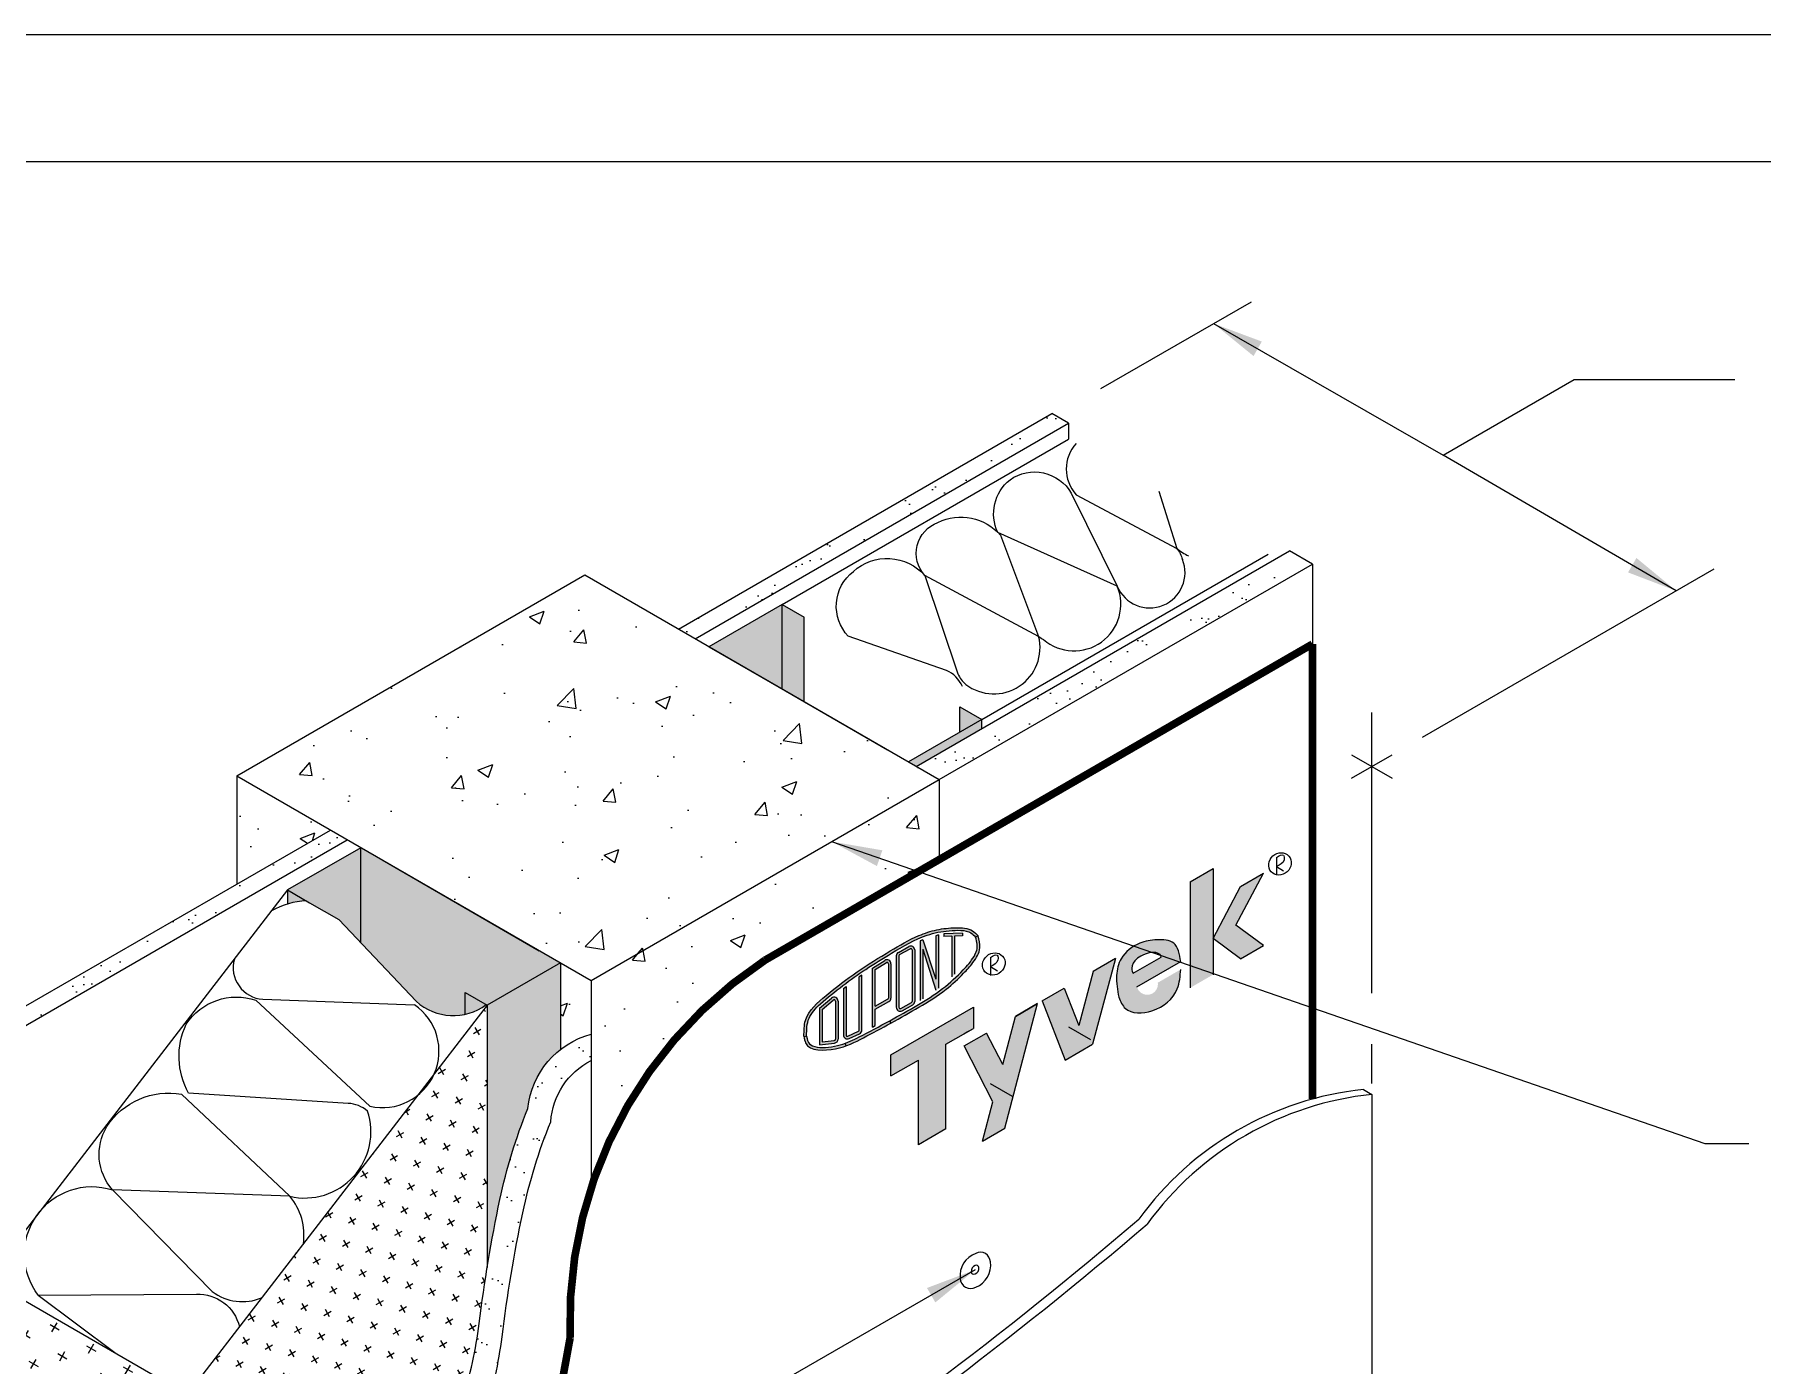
# Model space of a CAD drawing. Extents: x -129 to 536, y 0 to 195.
# Drawn here: x 10.28 to 30.7, y 50.27 to 66 of the extents above; entities that cross this region are included whole.
import ezdxf

# ---------------------------------------------------------------- set-up
doc = ezdxf.new("R2010")
doc.units = 0
doc.header["$LTSCALE"] = 1.5
doc.header["$MEASUREMENT"] = 0
doc.linetypes.add('DASHED', pattern=[0.75, 0.5, -0.25])
doc.layers.get('DEFPOINTS').update_dxf_attribs({"linetype": 'CONTINUOUS'})
for name, color, linetype in [('8X11-TTB$0$B', 7, 'CONTINUOUS'), ('CLADDING', 252, 'CONTINUOUS'), ('DUPONTLOGO', 242, 'CONTINUOUS'), ('FASTENING', 7, 'CONTINUOUS'), ('INSULATION', 40, 'CONTINUOUS'), ('STRUCTURE', 252, 'CONTINUOUS'), ('STRUCTURE_SHADING', 254, 'CONTINUOUS'), ('TEXT', 7, 'CONTINUOUS'), ('TYVEK', 160, 'DASHED')]:
    doc.layers.add(name, color=color, linetype=linetype)
doc.styles.add('DETAILS', font='sanss___.ttf', dxfattribs={"height": 1})
doc.dimstyles.new('TYVEKDETAILS', dxfattribs={"dimscale": 6, "dimtxt": 1.5, "dimasz": 0.1, "dimexe": 0.75, "dimexo": 0.75, "dimgap": 0.75, "dimtad": 0, "dimtih": 1, "dimtoh": 1, "dimdec": 4, "dimzin": 0, "dimtxsty": 'DETAILS', "dimcen": 0.0625, "dimazin": 3, "dimtfac": 1, "dimtdec": 4, "dimtofl": 0, "dimtmove": 0, "dimatfit": 3, "dimtolj": 1, "dimtzin": 0})
pattern_1 = [(49.99999999999999, (46.43203971683594, 2.561205732276093), (1.793150456501884, -0.1568803374564878), [0.1875, -2.0625]), (355, (46.43203971683594, 2.561205732276093), (-0.3468783340325, 1.88048033425003), [0.15, -1.65]), (100.4514, (46.58146891683593, 2.54813238227608), (1.446273454285054, 1.723598855152384), [0.1593504749999999, -1.752855279999999]), (46.18420000000001, (46.43203971683594, 3.061205732276093), (2.668102621564111, -0.4137975358225452), [0.28125, -3.09375]), (96.6356, (46.65438157933595, 3.026722464776086), (2.336656763871758, 2.435294677251104), [0.23902572, -2.6292825]), (351.1842, (46.43203971683594, 3.061205732276093), (2.336654862834068, 2.435296502313312), [0.225, -2.475]), (21, (46.68203971683594, 2.936205732276093), (1.492267630296154, -1.006547226663347), [0.1875, -2.0625]), (326.0000000000001, (46.68203971683594, 2.936205732276093), (0.6082883298039543, 1.812875112617133), [0.15, -1.65]), (71.4514, (46.80639529933596, 2.852326717276085), (2.100556571453725, 0.806326241774881), [0.159350475, -1.75285528]), (37.50000000000001, (46.43203971683594, 2.561205732276093), (0.03039963829322667, 0.8322346345782787), [0, -1.63, 0, -1.675, 0, -1.65625]), (7.499999999999999, (46.43203971683594, 2.561205732276093), (0.6576738436053715, 0.9860292797059006), [0, -0.955, 0, -1.5925, 0, -0.63125]), (327.5, (45.87453971683594, 2.561205732276093), (1.334556090431023, -0.0563871793359495), [0, -0.625, 0, -1.95, 0, -2.5875]), (317.5, (45.62453971683594, 2.561205732276093), (1.457965423355966, 0.2502624558307941), [0, -0.8125, 0, -1.295, 0, -1.8375])]
pattern_2 = [(37.50000000000001, (110.8563170589447, 2.561205732276093), (-0.01574833952740204, 0.4817059422532897), [0, -0.38, 0, -0.425, 0, -0.40625]), (7.499999999999999, (110.8563170589447, 2.561205732276093), (0.4424441763169318, 0.7055365163074351), [0, -0.205, 0, -0.3425, 0, -0.13125]), (327.5, (110.5488170589447, 2.561205732276093), (0.7785354654378738, 0.001414763384241124), [0, -0.125, 0, -0.45, 0, -0.5875]), (317.5, (110.5488170589447, 2.561205732276093), (0.7515316511430733, 0.2194188912335623), [0, -0.0625, 0, -0.295, 0, -0.3375])]

# ---------------------------------------------------------------- blocks, each defined once
blk = doc.blocks.new('A$C1409495A')
at = {"layer": 'DUPONTLOGO', "color": 242}
for p, q in [((0.2343235615273898, 0.523827359091797), (0.2343235615273898, 1.616091367395711e-07)), ((0.2343235615273898, 0.2619137603504669), (0.4408312526641112, 0.1288168849679323))]:
    blk.add_line(p, q, dxfattribs=at)
blk.add_ellipse((0.333973993873542, 0.3360725358395484), major_axis=(0.2603864479023359, 0.231586749987972), ratio=0.9031737347499492, dxfattribs=at)
blk.add_spline([(0.2343235615273898, 0.523827359091797), (0.4345512185534517, 0.5967801724010542), (0.456416738787766, 0.4563911861724819), (0.2343235615273898, 0.2619137603504669)], degree=3, dxfattribs=at)

msp = doc.modelspace()

# ---------------------------------------------------------------- hatches: boundary and pattern name
at = {"layer": 'DUPONTLOGO'}
h = msp.add_hatch(color=182, dxfattribs=at)
h.paths.add_polyline_path([(24.79949627942231, 56.08966258771379), (24.5288633407399, 55.93341258771385), (24.20410381432065, 55.31808137136322), (24.5288633407399, 55.07775015501225), (24.79949627942248, 55.23400015501223), (24.4747367530034, 55.47433137136316)])
h.paths.add_polyline_path([(24.20410381432076, 55.74591258771419), (24.20410381432093, 56.14322741320616), (23.93347087563806, 55.98697741320613), (23.93347087563784, 54.73400015501217), (24.20410381432053, 54.89025015501231)])
h = msp.add_hatch(color=242, dxfattribs=at)
edge = h.paths.add_edge_path()
edge.add_spline(control_points=[(20.3903141994234, 55.17146508288319), (20.25707133684942, 55.09007419388153), (19.99284156327563, 54.92867045520127), (19.65725674682186, 54.6704019891604), (19.37043105203394, 54.42335924453063), (19.37017503089838, 54.22664241444816), (19.3700906812429, 54.1618313713643)], knot_values=[0, 0, 0, 0, 0.2326628988775917, 0.4613865531098924, 0.6535218754829092, 0.7479263056417517, 0.7479263056417517, 0.7479263056417517, 0.7479263056417517], degree=3, periodic=0)
edge.add_spline(control_points=[(19.3700906812429, 54.1618313713643), (19.37034615883788, 54.16020887227843), (19.37060163643291, 54.15858637319259), (19.37085833641366, 54.15696491481604)], knot_values=[0, 0, 0, 0, 0.002347442690703379, 0.002347442690703379, 0.002347442690703379, 0.002347442690703379], degree=3, periodic=0)
edge.add_line((19.37085833641366, 54.15696491481599), (19.40173268471277, 54.16185421325328))
edge.add_spline(control_points=[(19.40173268471271, 54.16185421325325), (19.40160296002431, 54.16265493306265), (19.40147354434576, 54.16346000266644), (19.40134435719197, 54.16426942657158)], knot_values=[0.001174582396085617, 0.001174582396085617, 0.001174582396085617, 0.001174582396085617, 0.002358172592852494, 0.002358172592852494, 0.002358172592852494, 0.002358172592852494], degree=3, periodic=0)
edge.add_spline(control_points=[(19.40134435719857, 54.16426942653185), (19.40147656795942, 54.24215527334), (19.4031794889767, 54.3134861829604), (19.4568569136262, 54.43579193570339), (19.50610723968747, 54.4919578147953), (19.6482359303137, 54.62254399954806), (19.74160130306232, 54.69442677486423), (19.91831294261208, 54.82922815232185), (20.00722542765941, 54.89221905056597), (20.19996708827175, 55.01856680160675), (20.30314573952016, 55.0815995781614), (20.40629794630722, 55.14461210659469)], knot_values=[0.001204580648238207, 0.001204580648238207, 0.001204580648238207, 0.001204580648238207, 0.1148556554967574, 0.1148556554967574, 0.2297113109935148, 0.2297113109935148, 0.3984913275604529, 0.3984913275604529, 0.5672713441273911, 0.5672713441273911, 0.7479263056417517, 0.7479263056417517, 0.7479263056417517, 0.7479263056417517], degree=3, periodic=0)
edge.add_spline(control_points=[(20.40629794630722, 55.14461210659469), (20.54270971003568, 55.22580873373938), (20.67824353468431, 55.30562186698567), (20.91046876192222, 55.38479389844856), (20.99598791534997, 55.4022246508769), (21.17593478844536, 55.41625107963965), (21.27956795442661, 55.42211744569461), (21.36128277548561, 55.37201141545775), (21.37939961324069, 55.35396338553808), (21.39880379222022, 55.33355216071426)], knot_values=[0, 0, 0, 0, 0.2378461726929006, 0.2378461726929006, 0.3759363467751121, 0.3759363467751121, 0.5140265208573236, 0.5140265208573236, 0.5560477353908875, 0.5560477353908875, 0.5560477353908875, 0.5560477353908875], degree=3, periodic=0)
edge.add_line((21.39880379222028, 55.33355216071423), (21.426901015231, 55.34933137136433))
edge.add_spline(control_points=[(21.426901015231, 55.3493313713643), (21.4062890970399, 55.37115121342818), (21.33860021306207, 55.44280688099751), (21.15102682016878, 55.44867383303001), (20.93991568691779, 55.42865212126323), (20.67352110440434, 55.34003885423574), (20.50001900220796, 55.23676487612842), (20.3903141994234, 55.17146508288319)], knot_values=[0, 0, 0, 0, 0.04405701235799464, 0.1446818277776674, 0.2573902707972445, 0.3686265973318987, 0.5599067828171413, 0.5599067828171413, 0.5599067828171413, 0.5599067828171413], degree=3, periodic=0)
h = msp.add_hatch(color=242, dxfattribs=at)
edge = h.paths.add_edge_path()
edge.add_spline(control_points=[(21.426901015231, 55.3493313713643), (21.43982821368091, 55.30182672060273), (21.47023748322771, 55.19007924992384), (21.37547238291999, 55.03410037220711), (21.2340205316351, 54.8787146504534), (21.02856513249263, 54.68784933849865), (20.73177879074107, 54.50366913649417), (20.50896810455707, 54.37959756839872), (20.39849584823695, 54.31808137136427)], knot_values=[0, 0, 0, 0, 0.07140672790437241, 0.16797347427779, 0.251697098529822, 0.3916885399395568, 0.5846187000068773, 0.7743438912938334, 0.7743438912938334, 0.7743438912938334, 0.7743438912938334], degree=3, periodic=0)
edge.add_line((20.39849584823695, 54.31808137136433), (20.38373030419153, 54.34562754472144))
edge.add_spline(control_points=[(20.38373024818655, 54.34562751355996), (20.59794312430414, 54.46490115460882), (20.81637288855823, 54.57901075704039), (21.09557401960699, 54.79185727616662), (21.17716773663294, 54.86764583205736), (21.29889491619643, 54.99592462743534), (21.34509866780381, 55.0487957521713), (21.40831451815812, 55.15507511615657), (21.42271134425907, 55.20074117036749), (21.41353330828575, 55.27769003024788), (21.40652347304102, 55.30502297534993), (21.39880379222022, 55.33355216071421)], knot_values=[0.0002505584379334802, 0.0002505584379334802, 0.0002505584379334802, 0.0002505584379334802, 0.3681301305683303, 0.3681301305683303, 0.5353339496185356, 0.5353339496185356, 0.6400473331687101, 0.6400473331687101, 0.7273425474151587, 0.7273425474151587, 0.7705355621334626, 0.7705355621334626, 0.7705355621334626, 0.7705355621334626], degree=3, periodic=0)
edge.add_line((21.39880379222022, 55.33355216071421), (21.42690101523094, 55.34933137136427))
for color, points in [(242, [(20.74224584823695, 54.58429704816525), (20.77349584823672, 54.6049598962508), (20.77349584823718, 55.1930420606691), (20.92974584823695, 54.70827413667969), (20.96099584823689, 54.72893698476541), (20.96099584823695, 55.36030053852478), (20.92974584823718, 55.35025698237381), (20.92974584823712, 54.83750631503951), (20.77349584823706, 55.3000392016187), (20.74224584823695, 55.28999564546764)]), (242, [(21.14983723100021, 55.34514165821189), (21.24224584823683, 55.34911188789737), (21.24224584823689, 55.38039071666454), (21.02349584823689, 55.37099237514973), (21.02349584823689, 55.33971354638255), (21.11858723100021, 55.34379903799548), (21.11858723100021, 54.86595466647667), (21.14983723100021, 54.89521963317684)]), (182, [(22.61768594543456, 54.29012205664328), (22.44693276996144, 54.73140941224234), (22.18467324354224, 54.57999380406683), (22.45530618222493, 53.88058137136427), (22.78006570864402, 54.06808137136427), (23.05069864732671, 55.07999380406683), (22.78843912090757, 54.92857819589121)]), (242, [(20.05474584823706, 54.88533711208355), (20.02349584823706, 54.86394681651576), (20.02349584823683, 54.23557921562362, -0.2934388249167285), (20.01437152920748, 54.22137070507829), (19.88937152920748, 54.16418067669737, -0.5462656304046162), (19.86724584823683, 54.17838918724273), (19.86724584823689, 54.74929169689658), (19.83599584823706, 54.72709621477968), (19.83599584823683, 54.17838918724264, 0.5462656304051842), (19.90237289114894, 54.13576365560662), (20.02737289114906, 54.19295368398762, 0.2934388249164255), (20.05474584823695, 54.23557921562362)]), (182, [(22.13054665580579, 54.54874380406686), (21.8682871293867, 54.39732819589109), (21.71834461751727, 53.82677297364874), (21.52678077844034, 54.20015941224234), (21.26452125202148, 54.04874380406686), (21.60319638661615, 53.38861555149079), (21.48102760296756, 52.92374380406689), (21.74328712938659, 53.07515941224246)]), (182, [(20.72325537465609, 53.88058137136348), (20.72325537465609, 52.88058137136424), (21.04801490107518, 53.06808137136427), (21.04801490107535, 54.06808137136424), (21.37277442749449, 54.25558137136427), (21.37277442749449, 54.50558137136427), (20.39849584823695, 53.94308137136427), (20.39849584823695, 53.69308137136427)])]:
    msp.add_hatch(color=color, dxfattribs=at).paths.add_polyline_path(points)
h = msp.add_hatch(color=242, dxfattribs=at)
h.paths.add_polyline_path([(20.46099584823706, 54.50429247371956, 0.5736723652121716), (20.53085829994642, 54.46344100264555), (20.6558582999463, 54.53377950914542, 0.2709125763482964), (20.67974584823695, 54.57463098021942), (20.67974584823683, 55.18186548197379, 0.5705986825332116), (20.61026277176664, 55.22292812318592), (20.48526277176653, 55.15410620926708, 0.2733997692987698), (20.46099584823683, 55.11304356805498)])
h.paths.add_polyline_path([(20.49224584823706, 55.11304356805501, -0.2733997692999398), (20.50033482274698, 55.12673111512576), (20.62533482274681, 55.19555302904455, -0.5705986825348114), (20.64849584823695, 55.1818654819739), (20.64849584823695, 54.57463098021948, -0.2709125763483548), (20.64053333214007, 54.56101382319481), (20.51553333214007, 54.49067531669492, -0.5736723652122927), (20.49224584823695, 54.50429247371959)], flags=16)
h = msp.add_hatch(color=182, dxfattribs=at)
edge = h.paths.add_edge_path()
edge.add_spline(control_points=[(23.82244995213976, 55.04544282766638), (23.80859328724453, 55.13273963436954), (23.78283626756784, 55.29500851977379), (23.53343309209684, 55.31004225678824), (23.31131416892167, 55.27460454527458), (23.10748182428317, 55.11595552417297), (23.04789822449008, 54.86179256261129), (23.07511849736174, 54.70830429758287), (23.09029417174462, 54.62273249076652)], knot_values=[0, 0, 0, 0, 0.5827593182052485, 1.083243575514109, 1.602995822488099, 2.320452805997204, 2.834594860345293, 3.482391664081016, 3.482391664081016, 3.482391664081016, 3.482391664081016], degree=3, periodic=0)
edge.add_spline(control_points=[(23.0902941717445, 54.62273249076652), (23.1118912433668, 54.5733216688095), (23.17795729977222, 54.42217255898872), (23.5343795076228, 54.43112377705636), (23.80020464094808, 54.65754167428729), (23.81643904966312, 54.87221028498188), (23.82244995213959, 54.95169282766632)], knot_values=[0, 0, 0, 0, 0.3828216730715811, 1.171062387004566, 2.162538929496697, 2.745476785218138, 2.745476785218138, 2.745476785218138, 2.745476785218138], degree=3, periodic=0)
edge.add_line((23.82244995213965, 54.95169282766635), (23.55181701345707, 54.79544282766643))
edge.add_arc((23.42683348935314, 54.77853920468117), 0.1261214246964341, -165.3268673162189, 7.7023353980475235, ccw=False)
edge.add_line((23.30482530816032, 54.74659210012571), (23.33531066251071, 54.76419282766632))
edge.add_line((23.33531066251076, 54.76419282766632), (23.82244995213982, 55.04544282766643))
edge = h.paths.add_edge_path(flags=16)
edge.add_spline(control_points=[(23.25981682778637, 54.90810644186574), (23.24536180786008, 54.92189039150604), (23.24536180786008, 54.94218655533264), (23.24662209305158, 55.00552878940896), (23.26946124777577, 55.04755142747804), (23.32981436200178, 55.10267217632575), (23.41410067095829, 55.14323237641823), (23.51711890064858, 55.1577920797114), (23.58878768899585, 55.14856470605467), (23.59099899443872, 55.09643182036457)], knot_values=[0.1693351350576057, 0.1693351350576057, 0.1693351350576057, 0.1693351350576057, 0.2360340609454792, 0.2360340609454792, 0.3507194281854419, 0.3507194281854419, 0.4654047954254047, 0.4654047954254047, 0.5437012250705168, 0.5437012250705168, 0.5437012250705168, 0.5437012250705168], degree=3, periodic=0)
edge.add_line((23.59099899443872, 55.09643182036457), (23.25981682778625, 54.90810644186591))
h = msp.add_hatch(color=242, dxfattribs=at)
h.paths.add_polyline_path([(20.17974584823683, 54.27167019215484), (20.21099584824468, 54.28851376025808), (20.21099584833483, 54.48423221250668), (20.3738613135631, 54.57201575025202, 0.2758007751185747), (20.39849584802651, 54.6132786550947), (20.39849584820068, 55.01893818804176, 0.5880955590562489), (20.32689311046305, 55.05876035037609), (20.17974584848012, 54.96738864447993)])
h.paths.add_polyline_path([(20.21099584835109, 54.51973247006826), (20.35903433653867, 54.59952435349398, 0.275800775116446), (20.3672458480264, 54.61327865510812), (20.36724584820068, 55.01893818805517, 0.588095559058059), (20.34337826895477, 55.03221224216664), (20.21099584854879, 54.95000882621345)], flags=16)
h = msp.add_hatch(color=242, dxfattribs=at)
h.paths.add_polyline_path([(19.77349584823729, 54.57742554955517, 0.6390099729077502), (19.69629263633998, 54.61316719456654), (19.55474584823695, 54.49305909709078), (19.55474584823689, 54.06242409547527), (19.73176632258524, 54.08197379287812, 0.3823525855096099), (19.77349584823683, 54.12856552732451)])
h.paths.add_polyline_path([(19.74224584823672, 54.12856552732454, -0.3823525855080085), (19.72833600635293, 54.11303494917577), (19.58599584823695, 54.09731525895531), (19.58599584823683, 54.47859174036877), (19.71651144427152, 54.5893394312257, -0.6390099729074262), (19.74224584823729, 54.57742554955526)], flags=16)
h = msp.add_hatch(color=242, dxfattribs=at)
edge = h.paths.add_edge_path()
edge.add_spline(control_points=[(20.38373024818672, 54.34562751355999), (20.26101589738435, 54.27984453406431), (20.13840276941708, 54.21356975711551), (19.96900639450728, 54.12627872817392), (19.91605784366452, 54.10071108929536), (19.85724683827316, 54.07971964002847)], knot_values=[0.2810519083259829, 0.2810519083259829, 0.2810519083259829, 0.2810519083259829, 0.4864092395876224, 0.4864092395876224, 0.5821236414411977, 0.5821236414411977, 0.5821236414411977, 0.5821236414411977], degree=3, periodic=0)
edge.add_line((19.8572468382731, 54.07971964002844), (19.86775077173421, 54.05029114006886))
edge.add_spline(control_points=[(19.86775077173421, 54.05029114006886), (19.94182557429399, 54.07673509608038), (20.10841647191158, 54.16259045245432), (20.288324370366, 54.25902627910362), (20.39849584823695, 54.31808137136427)], knot_values=[0.2810600832013738, 0.2810600832013738, 0.2810600832013738, 0.2810600832013738, 0.3977592114784792, 0.5821236414411975, 0.5821236414411975, 0.5821236414411975, 0.5821236414411975], degree=3, periodic=0)
edge.add_line((20.39849579165376, 54.31808134118289), (20.38373024818672, 54.34562751356002))
h = msp.add_hatch(color=242, dxfattribs=at)
edge = h.paths.add_edge_path()
edge.add_line((19.86775077173415, 54.05029114006886), (19.8572468382731, 54.07971964002847))
edge.add_spline(control_points=[(19.85724683827316, 54.07971964002847), (19.83846262458728, 54.07301497878386), (19.81908034599273, 54.06677716268059), (19.71543237271787, 54.03756709895693), (19.606735473032, 54.0210064459461), (19.48493433839199, 54.04026757688457), (19.45328611397245, 54.05369884649612), (19.41561510456408, 54.09210586984086), (19.40828028850892, 54.12143942306655), (19.40173268471271, 54.16185421325325)], knot_values=[0.002358172592852481, 0.002358172592852481, 0.002358172592852481, 0.002358172592852481, 0.03292931765771284, 0.03292931765771284, 0.1592148645761484, 0.1592148645761484, 0.2213124727474919, 0.2213124727474919, 0.2810519083259829, 0.2810519083259829, 0.2810519083259829, 0.2810519083259829], degree=3, periodic=0)
edge.add_line((19.40173268471277, 54.16185421325328), (19.37085833641366, 54.15696491481599))
edge.add_spline(control_points=[(19.37085833641366, 54.15696491481604), (19.37503973879789, 54.13055287574146), (19.40066397639019, 53.98191752266915), (19.66595218554794, 53.98931283950337), (19.82886947717616, 54.03641091079474), (19.86775077173421, 54.05029114006886)], knot_values=[0.002347442690703379, 0.002347442690703379, 0.002347442690703379, 0.002347442690703379, 0.04058508663443653, 0.2198056076657352, 0.2810600832013738, 0.2810600832013738, 0.2810600832013738, 0.2810600832013738], degree=3, periodic=0)
at = {"layer": 'INSULATION', "linetype": 'CONTINUOUS'}
h = msp.add_hatch(dxfattribs=at)
h.set_pattern_fill('CROSS', color=256, scale=0.8, angle=30, style=0)
h.set_pattern_definition([(30, (46.43203971683594, 2.561205732276093), (0.07320508075688777, 0.2732050807568878), [0.1, -0.3]), (120, (46.50034098702518, 2.542904462086867), (-0.2732050807568877, 0.07320508075688778), [0.09999999999999991, -0.2999999999999997])])
h.paths.add_polyline_path([(15.33299512517009, 49.85829067920876, 0.04479910819463599), (15.53054573835196, 50.7665000035306, -0.00933874417187991), (15.62627253263365, 51.4298490578111), (15.62627253263365, 54.52927569665793), (15.00023200423588, 53.71739419190736, -0.1217965596194791), (14.80512143304189, 53.4643647841482), (12.08002877774435, 49.93032469375656), (12.08002877774435, 36.14485806944795), (12.17042243984899, 36.19704687459706), (12.17042243984893, 46.0880003990659), (12.66137645946695, 46.35589437855789), (13.68642709268487, 47.33363933757165, 0.03370422444086459), (14.19389731180551, 47.88759522180315, 0.01612494577826852), (14.80765362089311, 48.708500259046, 0.05565526587535751), (15.13657842188427, 49.31266253367663, 0.02091384948871564)])
h = msp.add_hatch(dxfattribs=at)
h.set_pattern_fill('CROSS', color=256, angle=329.9999999999999, style=0)
h.set_pattern_definition([(329.9999999999999, (46.43203971683594, 2.561205732276093), (0.3415063509461097, 0.09150635094610948), [0.125, -0.375]), (59.99999999999994, (46.45491630457245, 2.47582914453956), (-0.09150635094610945, 0.3415063509461097), [0.125, -0.375])])
h.paths.add_polyline_path([(12.08002877774435, 49.93032469375656), (9.721300243795937, 51.29213724777695), (9.721300243795937, 37.50667062346831), (12.08002877774435, 36.14485806944795)])
at = {"layer": 'STRUCTURE', "linetype": 'CONTINUOUS'}
h = msp.add_hatch(dxfattribs=at)
h.set_pattern_fill('AR-SAND', color=256, scale=0.25, style=0)
h.set_pattern_definition(pattern_2)
h.paths.add_polyline_path([(22.49700985767059, 61.40730322551137), (22.29843262833172, 61.52195184232509), (17.88616346965794, 58.97452705582778), (18.08474069899675, 58.85987843901405)])
h = msp.add_hatch(dxfattribs=at)
h.set_pattern_fill('AR-SAND', color=256, scale=0.25, style=0)
h.set_pattern_definition(pattern_2)
h.paths.add_polyline_path([(25.37921436385618, 59.7432616780056), (25.10858142517314, 59.89951167800579), (20.69631226649931, 57.35208689150848), (20.96694520518234, 57.19583689150825)])
h = msp.add_hatch(dxfattribs=at)
h.set_pattern_fill('AR-CONC', color=256, scale=0.25, style=0)
h.set_pattern_definition(pattern_1)
h.paths.add_polyline_path([(20.96694520518194, 57.19583689150845), (16.77895491524548, 59.6137742127669), (12.66533424726934, 57.2387742127669), (16.85332453720586, 54.82083689150853)])
h = msp.add_hatch(dxfattribs=at)
h.set_pattern_fill('AR-CONC', color=256, scale=0.25, style=0)
h.set_pattern_definition(pattern_1)
h.paths.add_polyline_path([(16.85332453720586, 54.82083689150853), (16.49229793641813, 55.02927569665793), (16.49229793641813, 54.00589054355122, -0.09987209927354443), (16.85332453720586, 54.18713506601107)])
h.paths.add_polyline_path([(13.77254280168175, 56.59952705582783), (12.66533424726934, 57.2387742127669), (12.66533424726934, 55.96027989888883)])
h = msp.add_hatch(dxfattribs=at)
h.set_pattern_fill('AR-CONC', color=256, scale=0.25, style=0)
h.set_pattern_definition(pattern_1)
h.paths.add_polyline_path([(18.9101348711939, 55.06213506601098), (20.96694520518194, 56.24963506601104), (20.96694520518194, 57.19583689150845), (16.85332453720586, 54.82083689150853), (16.85332453720586, 52.36871178141656, -0.170479842137223)])
h = msp.add_hatch(dxfattribs=at)
h.set_pattern_fill('AR-SAND', color=256, scale=0.25, style=0)
h.set_pattern_definition(pattern_2)
h.paths.add_polyline_path([(13.97112003102062, 56.48487843901411), (13.77254280168175, 56.59952705582783), (9.360273643007972, 54.05210226933052), (9.558850872346781, 53.93745365251679)])
h.paths.add_polyline_path([(9.558850872346781, 53.93745365251679), (9.360273643007972, 54.05210226933049), (9.360273643007915, 37.71510942861791), (9.558850872346383, 37.60046081180441)])
h = msp.add_hatch(dxfattribs=at)
h.set_pattern_fill('AR-SAND', color=256, scale=0.25, style=0)
h.set_pattern_definition([(37.50000000000001, (46.43203971683594, 2.561205732276093), (-0.01574833952740204, 0.4817059422532897), [0, -0.38, 0, -0.425, 0, -0.40625]), (7.499999999999999, (46.43203971683594, 2.561205732276093), (0.4424441763169318, 0.7055365163074351), [0, -0.205, 0, -0.3425, 0, -0.13125]), (327.5, (46.12453971683594, 2.561205732276093), (0.7785354654378738, 0.001414763384241124), [0, -0.125, 0, -0.45, 0, -0.5875]), (317.5, (46.12453971683594, 2.561205732276093), (0.7515316511430733, 0.2194188912335623), [0, -0.0625, 0, -0.295, 0, -0.3375])])
h.paths.add_polyline_path([(13.95706003136756, 47.17738933757165, 0.03370422444086459), (14.46453025048815, 47.73134522180315, 0.01612494577826852), (15.0782865595758, 48.552250259046, 0.05565526587535751), (15.40721136056696, 49.15641253367663, 0.02091384948871564), (15.60362806385278, 49.70204067920876, 0.04479910819463599), (15.80117867703466, 50.6102500035306, -0.02073115222964426), (16.04708545957497, 52.07709901714945, -0.04506024657635373), (16.37692146830345, 53.15244956490407, -0.2633397162337647), (16.85332453720586, 53.87463506601107), (16.85332453720586, 54.18713506601107, 0.3092693900534314), (16.10628852962076, 53.3086995649041, 0.0450602465763511), (15.77645252089233, 52.23334901714954, 0.02073115222964576), (15.53054573835196, 50.76650000353057, -0.04479910819464277), (15.33299512517003, 49.85829067920862, -0.02091384948869362), (15.13657842188444, 49.31266253367706, -0.05565526587538272), (14.80765362089322, 48.70850025904612, -0.01612494577827236), (14.19389731180546, 47.88759522180307, -0.03370422444085961), (13.68642709268487, 47.33363933757165), (12.66137645946689, 46.35589437855786), (12.17042243984893, 46.08800039906588), (12.44105537853157, 45.93175039906588), (12.93200939814953, 46.19964437855786)])
h.paths.add_polyline_path([(12.44105537853163, 45.93175039906585), (12.17042243984893, 46.08800039906585), (12.17042243984893, 36.09266926429883), (12.44105537853163, 35.93641926429883)])
at = {"layer": 'STRUCTURE_SHADING', "linetype": 'CONTINUOUS'}
h = msp.add_hatch(color=256, dxfattribs=at)
h.paths.add_polyline_path([(19.37302309536527, 59.11608825067843), (19.11321547422999, 59.26608825067844), (19.11321547422993, 58.26608825067844), (19.37302309536527, 58.11608825067843)])
h.paths.add_polyline_path([(19.11321547422999, 59.26608825067841), (18.24719007044563, 58.76608825067838), (19.11321547422993, 58.26608825067841)])
h.paths.add_polyline_path([(21.47194400817857, 57.79989808635897), (21.47194400817857, 57.90427569665799), (20.60591860439415, 57.4042756966579), (20.69631226649931, 57.35208689150848)])
h.paths.add_polyline_path([(21.21213638704323, 58.05427569665797), (21.21213638704323, 57.75427569665796), (21.47194400817857, 57.90427569665799)])
h = msp.add_hatch(color=256, dxfattribs=at)
h.paths.add_polyline_path([(13.26754399868518, 55.89108825067829), (13.26754399868518, 55.72533083833768, -0.06180753336323958), (13.48980503060436, 55.7627657840694)])
h.paths.add_polyline_path([(14.13356940246949, 56.39108825067835), (13.26754399868518, 55.89108825067832), (13.52735161982052, 55.74108825067829), (13.87187642110699, 55.54217676391302), (14.13356940246955, 55.2660857261816)])
h.paths.add_polyline_path([(14.13356940246955, 56.39108825067844), (14.13356940246955, 55.2660857261816), (14.78695181182142, 54.57675494438452, 0.2445844517967077), (15.36646491149837, 54.42193248882269), (15.36646491149837, 54.67927569665785), (15.62627253263371, 54.52927569665785), (16.49229793641813, 55.02927569665793)])
h.paths.add_polyline_path([(15.61473284169766, 54.53593814032614), (15.36646491149837, 54.67927569665785), (15.36646491149837, 54.42193248882269, 0.1062944799509723)], flags=17)
h.paths.add_polyline_path([(16.49229793641813, 55.02927569665796), (15.62627253263365, 54.52927569665782), (15.62627253263365, 51.42984905781113, -0.01139020288114655), (15.77645252089228, 52.23334901714945, -0.04506024657635373), (16.10628852962076, 53.30869956490407, -0.2031233422652627), (16.49229793641813, 54.00589054355122)])

# ---------------------------------------------------------------- linework, layer by layer
at = {"layer": '8X11-TTB$0$B', "color": 7}
msp.add_line((1.499999999999979, 64.50000000000001), (49.5, 64.50000000000003), dxfattribs=at)
at = {"layer": '8X11-TTB$0$B', "linetype": 'CONTINUOUS'}
msp.add_line((29.62394639325986, 59.46765882105963), (29.62394639325986, 59.46765882105963), dxfattribs=at)
at = {"layer": 'CLADDING'}
for p, q in [((19.40173268471266, 54.16185421325325), (19.37085833641366, 54.15696491481596)), ((25.98163363199403, 53.53323998031611), (26.08163363199399, 53.47550495339713)), ((26.08163363199399, 53.47550495339713), (26.08163363199399, 50.12063256382466))]:
    msp.add_line(p, q, dxfattribs=at)
for centre, radius, start, end in [((26.37583477924009, 49.78504997903291), 3.768862272650672, 96.00378739469163, 143.9962126053095), ((26.47583477924006, 49.72731495211393), 3.768862272650672, 96.00378739469163, 143.9962126053095), ((-8.538283924505564, 89.28196788245707), 49.04381513916194, 295.9342236375378, 310.5211766719671), ((-8.43828392450628, 89.22423285553982), 49.0438151391638, 295.9342236375369, 310.521176671966)]:
    msp.add_arc(centre, radius, start, end, dxfattribs=at)
at = {"layer": 'DEFPOINTS'}
msp.add_line((-1.06581410364015e-14, 66.00000000000001), (51, 66.00000000000001), dxfattribs=at)
at = {"layer": 'DUPONTLOGO', "color": 182}
for p, q in [((24.95561173974259, 56.27397988782427), (24.95561173974259, 56.0644490088312)), ((24.95561173974259, 56.16921444832774), (25.03821481619728, 56.11597569817472)), ((23.93347087563824, 55.98697741320611), (24.20410381432082, 56.14322741320611)), ((23.93347087563824, 55.98697741320611), (23.93347087563784, 54.73400015501225)), ((24.20410381432082, 56.14322741320611), (24.20410381432053, 54.89025015501225)), ((24.47473675300328, 55.47433137136316), (24.79949627942243, 56.08966258771365)), ((24.5288633407399, 55.93341258771385), (24.79949627942254, 56.08966258771385)), ((24.20410381432065, 55.31808137136322), (24.5288633407399, 55.93341258771385)), ((24.20410381432076, 55.74591258771419), (24.20410381432053, 54.89025015501225)), ((24.79949627942254, 55.23400015501225), (24.47473675300328, 55.47433137136316)), ((24.5288633407399, 55.07775015501225), (24.20410381432065, 55.31808137136322)), ((24.5288633407399, 55.07775015501225), (24.79949627942254, 55.23400015501225)), ((23.05069864732671, 55.07999380406683), (22.78006570864407, 54.06808137136427)), ((23.05069864732671, 55.07999380406683), (22.78843912090757, 54.92857819589121)), ((23.25981682778637, 54.90810644186594), (23.59099899443872, 55.09643182036457)), ((23.30482530816037, 54.74659210012568), (23.82244995213976, 55.04544282766638)), ((22.18467324354229, 54.57999380406683), (22.44693276996144, 54.73140941224234)), ((22.44693276996144, 54.73140941224234), (22.61768594543456, 54.29012205664328)), ((22.78843912090757, 54.92857819589121), (22.61768594543456, 54.29012205664328)), ((21.74328712938664, 53.07515941224248), (22.13054665580579, 54.54874380406683)), ((21.86828712938676, 54.39732819589112), (22.13054665580579, 54.54874380406683)), ((22.13054665580579, 54.54874380406683), (21.86828712938664, 54.39732819589118)), ((22.18467324354229, 54.5799938040668), (22.45530618222493, 53.88058137136427)), ((20.39849584823695, 53.94308137136427), (21.37277442749449, 54.50558137136427)), ((21.37277442749449, 54.50558137136427), (21.37277442749449, 54.25558137136427)), ((21.71834461751733, 53.82677297364869), (21.86828712938664, 54.39732819589112)), ((21.04801490107546, 54.06808137136433), (21.37277442749449, 54.25558137136427)), ((21.26452125202137, 54.19308137136427), (21.37277442749449, 54.25558137136427)), ((21.26452125202137, 54.0487438040668), (21.52678077844028, 54.20015941224231)), ((21.26452125202137, 54.0487438040668), (21.5267807784404, 54.20015941224231)), ((21.71834461751733, 53.82677297364869), (21.5267807784404, 54.20015941224246)), ((20.39849584823695, 53.69308137136427), (20.39849584823695, 53.94308137136427)), ((21.04801490107523, 53.06808137136427), (21.04801490107535, 54.06808137136419)), ((21.60319638661632, 53.38861555149064), (21.26452125202137, 54.0487438040668)), ((22.45530618222493, 53.88058137136427), (22.78006570864407, 54.06808137136427)), ((20.39849584823695, 53.69308137136427), (20.72325537465609, 53.88058137136422)), ((20.72325537465609, 52.88058137136427), (20.72325537465609, 53.88058137136427)), ((21.4810276029675, 52.9237438040668), (21.6031963866162, 53.38861555149082)), ((21.04801490107523, 53.06808137136427), (20.72325537465609, 52.88058137136427)), ((21.48102760296739, 52.9237438040668), (21.74328712938676, 53.07515941224254))]:
    msp.add_line(p, q, dxfattribs=at)
at = {"layer": 'DUPONTLOGO', "color": 242}
for p, q in [((20.96099584823695, 55.36030053852478), (20.92974584823706, 55.35025698237378)), ((20.92974584823718, 55.35025698237378), (20.92974584823718, 54.83750631503973)), ((20.96099584823695, 55.36030053852478), (20.96099584823695, 54.72893698476541)), ((21.24224584823695, 55.38039071666454), (21.02349584823695, 55.37099237514973)), ((21.02349584823695, 55.37099237514973), (21.02349584823695, 55.33971354638255)), ((21.11858723100032, 55.34379903799548), (21.02349584823683, 55.33971354638255)), ((21.11858723100021, 55.34447034810368), (21.11858723100021, 54.86595466647672)), ((21.24358723100021, 55.34916951886107), (21.14983723100021, 55.34514165821189)), ((21.14983723100021, 55.34514165821189), (21.14983723100021, 54.89521963317678)), ((21.24224584823695, 55.38039071666454), (21.24224584823683, 55.34911188789737)), ((21.426901015231, 55.3493313713643), (21.39880379222028, 55.33355216071418)), ((20.48526277176653, 55.15410620926708), (20.61026277176664, 55.22292812318592)), ((20.50033482274692, 55.12673111512574), (20.62533482274681, 55.19555302904455)), ((20.64849584823695, 55.18186548197384), (20.64849584823695, 54.57463098021948)), ((20.67974584823683, 55.18186548197379), (20.67974584823695, 54.57463098021942)), ((20.77349584823706, 55.3000392016187), (20.74224584823695, 55.28999564546764)), ((20.74224584823695, 55.28999564546764), (20.74224584823695, 54.58429704816523)), ((20.77349584823706, 55.3000392016187), (20.92974584823706, 54.83750631503982)), ((20.77349584823718, 55.1930420606691), (20.92974584823695, 54.70827413667969)), ((20.77349584823718, 55.19304206066921), (20.77349584823672, 54.60495989625095)), ((20.17974584848001, 54.96738864447984), (20.32689311046305, 55.05876035037609)), ((20.17974584823683, 54.27167019215484), (20.17974584848012, 54.96738864447981)), ((20.21099584854879, 54.95000882621345), (20.34337826895477, 55.03221224216664)), ((20.21099584835109, 54.51973247006826), (20.21099584854879, 54.95000882621345)), ((20.36724584820068, 55.01893818805517), (20.3672458480264, 54.61327865510812)), ((20.39849584820068, 55.01893818804176), (20.39849584802651, 54.6132786550947)), ((20.46099584823683, 55.11304356805495), (20.46099584823706, 54.50429247371956)), ((20.49224584823706, 55.11304356805501), (20.49224584823695, 54.50429247371959)), ((19.83599584823706, 54.72709621477968), (19.86724584823695, 54.74929169689658)), ((19.86724584823695, 54.74929169689658), (19.86724584823683, 54.17838918724264)), ((20.05474584823706, 54.88533711208355), (20.02349584823706, 54.86394681651576)), ((20.02349584823683, 54.23557921562362), (20.02349584823706, 54.86394681651576)), ((20.05474584823695, 54.23557921562362), (20.05474584823706, 54.88533711208355)), ((19.55474584823695, 54.49305909709078), (19.69629263633998, 54.61316719456654)), ((19.58599584823683, 54.47859174036877), (19.71651144427152, 54.5893394312257)), ((19.74224584823729, 54.5774255495552), (19.74224584823672, 54.12856552732454)), ((19.77349584823729, 54.57742554955517), (19.77349584823683, 54.12856552732451)), ((19.83599584823706, 54.72709621477968), (19.83599584823683, 54.17838918724264)), ((20.21099584835098, 54.51973247006821), (20.35903433653867, 54.59952435349398)), ((20.21099584833495, 54.48423221250674), (20.3738613135631, 54.57201575025202)), ((20.51553333214007, 54.49067531669492), (20.64053333214007, 54.56101382319481)), ((20.53085829994642, 54.46344100264555), (20.6558582999463, 54.53377950914542)), ((19.55474584823695, 54.49305909709078), (19.55474584823695, 54.06242409547529)), ((19.58599584823683, 54.47859174036877), (19.58599584823695, 54.09731525895531)), ((20.21099584824468, 54.28851376025808), (20.21099584833483, 54.4842322125066)), ((20.38373024818678, 54.34562751355999), (20.39849579171572, 54.3180813410673)), ((20.39849584823695, 54.31808137136427), (20.38373219727644, 54.3456240130371)), ((19.88937152920754, 54.16418067669737), (20.01437152920765, 54.22137070507834)), ((19.90237289114894, 54.13576365560662), (20.02737289114906, 54.1929536839876)), ((20.17974584823683, 54.27167019215484), (20.21099584824468, 54.28851376025808)), ((19.55474584823695, 54.06242409547529), (19.73176632258524, 54.08197379287812)), ((19.58599584823695, 54.09731525895531), (19.72833600635293, 54.11303494917577)), ((19.86775077173421, 54.05029114006884), (19.8572468382731, 54.0797196400285))]:
    msp.add_line(p, q, dxfattribs=at)
for centre, radius, start, end in [((20.50787084823683, 55.11304356805495), 0.04687499999999999, 118.8360950130754, 180), ((20.63287084823683, 55.18186548197379), 0.04687499999999999, 0, 118.8360950130643), ((20.63287084823695, 55.18186548197384), 0.01562499999999999, 0, 118.8360950130791), ((20.35162084820068, 55.01893818806188), 0.04687499999999999, 359.9999999753909, 121.8383859097845), ((20.35162084820068, 55.01893818806188), 0.01562499999999999, 359.9999999753909, 121.8383859097845), ((20.50787084823706, 55.11304356805501), 0.01562499999999999, 118.8360950130754, 180), ((19.72662084823729, 54.57742554955523), 0.04687499999999999, 359.9999999999349, 130.3159340501483), ((19.72662084823729, 54.57742554955523), 0.01562499999999999, 359.9999999999349, 130.3159340501483), ((20.35162084802651, 54.61327865511483), 0.01562499999999999, 298.3244090050585, 359.9999999753747), ((20.35162084802651, 54.61327865511483), 0.04687499999999999, 298.3244090050585, 359.9999999753747), ((20.63287084823695, 54.57463098021948), 0.01562499999999999, 299.3668080741878, 0), ((20.63287084823695, 54.57463098021942), 0.04687499999999999, 299.36680807421, 9.770663981455924e-12), ((20.50787084823706, 54.50429247371956), 0.04687499999999999, 180.0000000000098, 299.3668080741989), ((20.50787084823695, 54.50429247371959), 0.01562499999999999, 180, 299.36680807421), ((19.72662084823683, 54.12856552732457), 0.01562499999999999, 276.3020641363307, 359.99999999993), ((19.72662084823683, 54.12856552732457), 0.04687499999999999, 276.3020641363307, 359.99999999993), ((19.88287084823683, 54.17838918724264), 0.04687499999999999, 179.9999999999788, 294.5850530263594), ((19.88287084823683, 54.17838918724264), 0.01562499999999999, 179.9999999999788, 294.5850530263594), ((20.00787084823695, 54.23557921562362), 0.01562499999999999, 294.5850530263773, 359.9999999999804), ((20.00787084823695, 54.23557921562362), 0.04687499999999999, 294.5850530263773, 359.9999999999804)]:
    msp.add_arc(centre, radius, start, end, dxfattribs=at)
at = {"layer": 'DUPONTLOGO', "color": 182}
msp.add_ellipse((24.99547191268105, 56.19887795852337), major_axis=(0.1041545791609344, 0.09263469999518878), ratio=0.9031737347499492, dxfattribs=at)
for points in [[(24.95561173974259, 56.27397988782427), (25.03570280255302, 56.30316101314797), (25.04444901064674, 56.24700541865654), (24.95561173974259, 56.16921444832774)], [(23.82244995213976, 55.04544282766638), (23.73955674659929, 55.26330990674909), (23.54324685295079, 55.30255203138516), (23.33908309668742, 55.26330990674909), (23.1192116151925, 55.07887657100149), (23.06467772382847, 54.88058188367835), (23.09029417174462, 54.62273249076652)], [(23.0902941717445, 54.62273249076652), (23.1686512219586, 54.49117048249103), (23.48262236790752, 54.46229372353558), (23.7823587698641, 54.72199009785002), (23.82244995213959, 54.95169282766632)]]:
    msp.add_spline(points, degree=3, dxfattribs=at)
at = {"layer": 'DUPONTLOGO', "color": 242}
for points in [[(20.3903141994234, 55.17146508288319), (20.72765746260221, 55.35188670083666), (20.93946116304424, 55.4199548567009), (21.16354989372495, 55.44438871217848), (21.36156502291497, 55.40845234445955), (21.426901015231, 55.3493313713643)], [(20.39849584823695, 54.31808137136427), (20.72855592003826, 54.50527897241194), (21.05027091340627, 54.71832274654447), (21.25725839303787, 54.90686080091986), (21.36726747724889, 55.03310097844918), (21.44875817783223, 55.20820041231185), (21.426901015231, 55.3493313713643)], [(19.3700906812429, 54.1618313713643), (19.38762958960625, 54.34982385107527), (19.63310405203002, 54.64546927504001), (19.99752938933226, 54.92196920913342), (20.3903141994234, 55.17146508288319)], [(19.3700906812429, 54.1618313713643), (19.38965875877976, 54.08305518606689), (19.74159125936158, 54.01505889448312), (20.07297536608085, 54.14488383143147), (20.39849584823695, 54.31808137136427)]]:
    msp.add_spline(points, degree=3, dxfattribs=at)
for points, knots in [([(20.40629794630722, 55.14461210659469), (20.54270971003568, 55.22580873373938), (20.67824353468431, 55.30562186698567), (20.91046876192222, 55.38479389844856), (20.99598791534997, 55.4022246508769), (21.17593478844536, 55.41625107963965), (21.27956795442661, 55.42211744569461), (21.36128277548561, 55.37201141545775), (21.37939961324069, 55.35396338553808), (21.39880379222022, 55.33355216071426)], [0, 0, 0, 0, 0.2378461726929006, 0.2378461726929006, 0.3759363467751121, 0.3759363467751121, 0.5140265208573236, 0.5140265208573236, 0.5560477353908875, 0.5560477353908875, 0.5560477353908875, 0.5560477353908875]), ([(19.40134435719857, 54.16426942653185), (19.40147656795942, 54.24215527334), (19.4031794889767, 54.3134861829604), (19.4568569136262, 54.43579193570339), (19.50610723968747, 54.4919578147953), (19.6482359303137, 54.62254399954806), (19.74160130306232, 54.69442677486423), (19.91831294261208, 54.82922815232185), (20.00722542765941, 54.89221905056597), (20.19996708827175, 55.01856680160675), (20.30314573952016, 55.0815995781614), (20.40629794630722, 55.14461210659469)], [0.001204580648238207, 0.001204580648238207, 0.001204580648238207, 0.001204580648238207, 0.1148556554967574, 0.1148556554967574, 0.2297113109935148, 0.2297113109935148, 0.3984913275604529, 0.3984913275604529, 0.5672713441273911, 0.5672713441273911, 0.7479263056417517, 0.7479263056417517, 0.7479263056417517, 0.7479263056417517]), ([(20.38373024818655, 54.34562751355996), (20.59794312430414, 54.46490115460882), (20.81637288855823, 54.57901075704039), (21.09557401960699, 54.79185727616662), (21.17716773663294, 54.86764583205736), (21.29889491619643, 54.99592462743534), (21.34509866780381, 55.0487957521713), (21.40831451815812, 55.15507511615657), (21.42271134425907, 55.20074117036749), (21.41353330828575, 55.27769003024788), (21.40652347304102, 55.30502297534993), (21.39880379222022, 55.33355216071421)], [0.0002505584379334802, 0.0002505584379334802, 0.0002505584379334802, 0.0002505584379334802, 0.3681301305683303, 0.3681301305683303, 0.5353339496185356, 0.5353339496185356, 0.6400473331687101, 0.6400473331687101, 0.7273425474151587, 0.7273425474151587, 0.7705355621334626, 0.7705355621334626, 0.7705355621334626, 0.7705355621334626]), ([(19.40134435719197, 54.16426942657158), (19.40799401711699, 54.12260589001112), (19.41524914823366, 54.09247897620422), (19.45328611397245, 54.05369884649612), (19.48493433839199, 54.04026757688457), (19.606735473032, 54.0210064459461), (19.71543237271787, 54.03756709895693), (19.88232663558288, 54.08460122706741), (19.95180570583004, 54.11741510394383), (20.13840276941708, 54.21356975711551), (20.26101589738435, 54.27984453406431), (20.38373024818672, 54.34562751355999)], [0.001174582396085617, 0.001174582396085617, 0.001174582396085617, 0.001174582396085617, 0.06209760817134347, 0.06209760817134347, 0.1241952163426869, 0.1241952163426869, 0.2504807632611225, 0.2504807632611225, 0.3767663101795581, 0.3767663101795581, 0.5821236414411975, 0.5821236414411975, 0.5821236414411975, 0.5821236414411975])]:
    msp.add_open_spline(points, degree=3, knots=knots, dxfattribs=at)
at = {"layer": 'DUPONTLOGO', "color": 182}
msp.add_open_spline([(23.59099899443872, 55.09643182036457), (23.58878768899585, 55.14856470605467), (23.51711890064858, 55.1577920797114), (23.41410067095829, 55.14323237641823), (23.32981436200178, 55.10267217632575), (23.26946124777577, 55.04755142747804), (23.24662209305158, 55.00552878940896), (23.24536180786008, 54.94218655533264), (23.24536180786008, 54.92189039150604), (23.25981682778637, 54.90810644186574)], degree=3, knots=[0.1693351350576057, 0.1693351350576057, 0.1693351350576057, 0.1693351350576057, 0.2476315647027177, 0.2476315647027177, 0.3623169319426805, 0.3623169319426805, 0.4770022991826433, 0.4770022991826433, 0.5437012250705168, 0.5437012250705168, 0.5437012250705168, 0.5437012250705168], dxfattribs=at)
at = {"layer": 'FASTENING'}
for points in [[(21.21604591977375, 51.29813004055517, 0.5560120530374366), (21.39995790707421, 51.19666814255901, 0.3537160203436514), (21.57316298783108, 51.49666814255899, 0.5462522010927994), (21.39995790707421, 51.59666814255901, 0.345824845351463)], [(21.34701535012657, 51.37895088927324, 0.5560120530374857), (21.39299334695168, 51.3535854147742, 0.3537160203436451), (21.43629461714089, 51.42858541477422, 0.5462522010928085), (21.39299334695168, 51.4535854147742, 0.3458248453514566)]]:
    msp.add_lwpolyline(points, format="xyb", close=True, dxfattribs=at)
at = {"layer": 'INSULATION', "linetype": 'CONTINUOUS'}
for p, q in [((13.26754399868518, 55.89108825067829), (9.721300243795937, 51.29213724777695)), ((15.62627253263365, 54.5292756966579), (12.08002877774435, 49.93032469375656)), ((9.721300243795937, 51.29213724777695), (12.08002877774435, 49.93032469375656))]:
    msp.add_line(p, q, dxfattribs=at)
at = {"layer": 'INSULATION'}
msp.add_line((13.52735161982052, 55.74108825067829), (13.87187642110699, 55.54217676391305), dxfattribs=at)
for points in [[(19.11321547422993, 59.26608825067844), (22.49700985767059, 61.21972284884016)], [(21.47194400817857, 57.90427569665796), (24.85573839161917, 59.85791029481969)], [(14.78695181182142, 54.57675494438452), (13.87187642110699, 55.54217676391305)], [(10.32076115084014, 51.10117413170606), (11.22487390268365, 50.4240485910717)]]:
    msp.add_lwpolyline(points, dxfattribs=at)
for points in [[(22.58568751119621, 61.16852478170604, 0.3833297163070835), (22.58569504325963, 60.56244340650123), (23.77585744935605, 59.92696783295493, -0.09271651603963564), (23.84234207027235, 59.79810992211937)], [(22.20096755274959, 58.85046190258426, 0.7898633070215334), (23.0726673942156, 59.48097602079802), (21.66004399322877, 60.11695461806353, -0.3448708299361887), (21.80498742242354, 60.73967983900626, -0.4411467991369581), (22.52855958701547, 60.58126992361586), (23.0726673942156, 59.48097602079802, 0.9961434380319089), (23.84234207027235, 59.79810992211937)], [(23.56316075742943, 60.60418033986763), (23.77585744935605, 59.92696783295493, 0.05570116676894336), (23.91477546426869, 59.83992936164164)], [(21.28296046525018, 58.32045026349711, 0.7105740999721832), (22.14327777853008, 58.88846926835716), (20.79955802402934, 59.60736096736052, -0.536747544171772), (20.95338833835568, 60.23466627334285, -0.3427013915770983), (21.69369405172402, 60.0833224249787), (22.14327777853008, 58.88846926835716, 0.02638599692185846), (22.20096755274959, 58.85046190258426)], [(21.24206473869548, 58.29683910476201, 0.1889720325962667), (21.05433851384122, 58.48580754069765), (19.89340411830044, 58.88938977564449, -0.4440705377667843), (19.95380483717075, 59.65475994903376, -0.4190233518637329), (20.79955802402934, 59.60736096736052), (21.18686568230474, 58.44607367015017, 0.09363444631589295), (21.28296046525018, 58.32045026349711)], [(13.48980503060436, 55.7627657840694, 0.1190383321109266), (13.07691832433419, 55.64387508744706, 0.1190383321109266)], [(12.63797130092927, 55.07462604732522, 0.4735444520100516), (12.97318266317767, 54.59894904256139), (14.76775965224992, 54.53410296552023)], [(14.21197826381534, 53.27914907811878, 0.1617090747490446), (13.98257442763774, 53.36900573509946), (12.09720489301456, 53.4885639429864, -0.2399330181346201), (12.06888298495686, 54.30483315237863, -0.341801554806941), (12.89112490224271, 54.58771917760539), (14.2410708436535, 53.33695898376074, 0.8283327049022178), (14.76775965224992, 54.53410296552023)], [(13.45327398706341, 51.71121959809581, 0.2163378998014934), (13.29324611081664, 52.27079680023373), (11.19656816822184, 52.34829173795102, -0.3254773018761408), (11.13056901441676, 53.09434723663124, -0.3022487078637421), (12.0151471320796, 53.47733407803044), (13.29324611081664, 52.27079680023373, 0.5849763267459679), (14.21197826381534, 53.27914907811878)], [(10.32076115084014, 51.10117413170606, -0.7318878414109583), (11.19656816822184, 52.34829173795102), (12.3773445692202, 51.14565295448269, 0.2686239954062132), (12.96050056367459, 51.0721657184598)], [(10.32076115084014, 51.10117413170606), (12.18938677242271, 51.1147372928465, -0.3571813653606336), (12.69740477249006, 50.73096958633859)]]:
    msp.add_lwpolyline(points, format="xyb", dxfattribs=at)
at = {"layer": 'INSULATION', "linetype": 'CONTINUOUS'}
msp.add_arc((15.22549207889681, 55.05625332538428), 0.6497970938899988, 227.5545459204885, 306.7996662678613, dxfattribs=at)
at = {"layer": 'STRUCTURE'}
for p, q in [((17.88616346965789, 58.97452705582778), (22.29843262833172, 61.52195184232509)), ((18.08474069899675, 58.85987843901405), (22.49700985767059, 61.40730322551137)), ((20.69631226649931, 57.35208689150845), (25.10858142517314, 59.89951167800582)), ((25.37921436385618, 59.7432616780056), (25.10858142517314, 59.89951167800579)), ((20.96694520518234, 57.19583689150822), (25.37921436385618, 59.7432616780056)), ((25.37921436385578, 59.74326167800537), (25.37921436385584, 53.41975362277732)), ((19.11321547422999, 59.26608825067844), (18.24719007044563, 58.76608825067838)), ((21.47194400817857, 57.90427569665799), (20.60591860439409, 57.40427569665788)), ((20.96694520518194, 57.19583689150845), (20.96694520518194, 56.24963506601104)), ((9.360273643007972, 54.05210226933052), (13.77254280168175, 56.59952705582783)), ((9.558850872346781, 53.93745365251679), (13.97112003102062, 56.48487843901411)), ((14.13356940246949, 56.39108825067835), (13.26754399868518, 55.89108825067829)), ((16.49229793641813, 55.02927569665796), (15.62627253263371, 54.52927569665785)), ((16.85332453720586, 54.82083689150853), (16.85332453720586, 52.36871178141656))]:
    msp.add_line(p, q, dxfattribs=at)
at = {"layer": 'STRUCTURE', "linetype": 'CONTINUOUS'}
for p, q in [((22.49700985767053, 61.4073032255114), (22.29843262833172, 61.52195184232509)), ((22.49700985767059, 61.4073032255114), (22.49700985767059, 61.21972284884016)), ((12.66533424726934, 57.2387742127669), (16.77895491524542, 59.6137742127669)), ((16.77895491524542, 59.6137742127669), (20.96694520518194, 57.19583689150845)), ((19.11321547422993, 59.26608825067844), (19.37302309536527, 59.11608825067843)), ((19.11321547422993, 58.26608825067849), (19.11321547422999, 59.26608825067844)), ((19.37302309536527, 58.11608825067852), (19.37302309536527, 59.11608825067843)), ((18.4971900704454, 58.62175068338105), (20.35591860439432, 57.54861326395529)), ((18.9101348711939, 55.06213506601101), (25.37921436385578, 58.79705985250858)), ((21.21213638704323, 58.054275696658), (21.47194400817857, 57.90427569665799)), ((21.21213638704323, 57.75427569665796), (21.21213638704323, 58.05427569665797)), ((21.47194400817857, 57.79989808635897), (21.47194400817857, 57.90427569665799)), ((12.66533424726934, 57.2387742127669), (16.85332453720586, 54.82083689150853)), ((12.66533424726934, 57.2387742127669), (12.66533424726934, 55.9602798988888)), ((16.85332453720586, 54.82083689150853), (20.96694520518194, 57.19583689150845)), ((14.13356940246955, 55.2660857261816), (14.13356940246949, 56.39108825067835)), ((14.38356940246932, 56.24675068338105), (16.24229793641824, 55.17361326395529)), ((13.26754399868518, 55.89108825067829), (13.52735161982052, 55.74108825067829)), ((13.26754399868518, 55.89108825067829), (13.26754399868518, 55.72533083833768)), ((16.49229793641813, 55.02927569665796), (16.49229793641813, 54.00589054355122)), ((15.36646491149837, 54.42193248882269), (15.36646491149837, 54.67927569665785)), ((15.36646491149837, 54.67927569665785), (15.62627253263371, 54.52927569665785)), ((15.62627253263365, 54.5292756966579), (15.62627253263365, 51.42984905781113))]:
    msp.add_line(p, q, dxfattribs=at)
at = {"layer": 'STRUCTURE', "color": 202}
for p, q in [((22.49487462029406, 54.27556972002445), (22.75468224142939, 54.12556972002444)), ((21.56879615040144, 53.60452286639561), (21.82860377153678, 53.45452286639561))]:
    msp.add_line(p, q, dxfattribs=at)
at = {"layer": 'STRUCTURE'}
for points in [[(12.66137645946689, 46.35589437855786), (13.68642709268487, 47.33363933757165, 0.03370422444086459), (14.19389731180551, 47.88759522180315, 0.01612494577826852), (14.80765362089311, 48.708500259046, 0.05565526587535752), (15.13657842188427, 49.31266253367663, 0.02091384948871563), (15.33299512517009, 49.85829067920876, 0.04479910819463599), (15.53054573835196, 50.7665000035306, -0.02073115222964426), (15.77645252089228, 52.23334901714945, -0.04506024657635373), (16.10628852962076, 53.30869956490407, -0.3092693900534367), (16.85332453720586, 54.18713506601107, -0.2633397162337694)], [(12.93200939814959, 46.19964437855786), (13.95706003136756, 47.17738933757165, 0.03370422444086459), (14.46453025048815, 47.73134522180315, 0.01612494577826852), (15.0782865595758, 48.552250259046, 0.05565526587535752), (15.40721136056696, 49.15641253367663, 0.02091384948871563), (15.60362806385278, 49.70204067920876, 0.04479910819463599), (15.80117867703466, 50.6102500035306, -0.02073115222964426), (16.04708545957497, 52.07709901714945, -0.04506024657635373), (16.37692146830345, 53.15244956490407, -0.2633397162337647), (16.85332453720586, 53.87463506601107, -0.2633397162337647)]]:
    msp.add_lwpolyline(points, format="xyb", dxfattribs=at)
at = {"layer": 'STRUCTURE', "linetype": 'CONTINUOUS'}
msp.add_arc((21.7167040868208, 50.78687706938844), 5.114162854249913, 123.2836096896967, 161.9826652772839, dxfattribs=at)
at = {"layer": 'STRUCTURE_SHADING', "linetype": 'CONTINUOUS'}
msp.add_line((18.24719007044563, 58.76608825067838), (20.60591860439415, 57.4042756966579), dxfattribs=at)
at = {"layer": 'TEXT'}
for p, q in [((22.87961073124232, 61.81553421013747), (24.65743871763776, 62.84196367665574)), ((26.92569291938808, 61.03127000112558), (28.47266009382496, 61.9244119157142)), ((28.47266009382496, 61.9244119157142), (30.37015457730216, 61.9244119157142)), ((26.67852793894996, 57.69528417196476), (30.12513852449295, 59.68518572131977)), ((26.08163363199399, 54.67002200635103), (26.08163363199399, 57.98816903331378)), ((25.84252391495538, 57.21261702366787), (26.32074334903261, 57.48871714266407)), ((25.84252391495538, 57.48871714266407), (26.32074334903261, 57.21261702366787)), ((26.08163363199399, 53.60296604344175), (26.08163363199399, 54.07019322661809))]:
    msp.add_line(p, q, dxfattribs=at)
at = {"layer": 'TYVEK', "const_width": 0.09}
for points in [[(25.37921436385578, 58.79705985250847), (18.9101348711939, 55.06213506601101)], [(25.37921436385578, 53.41975362277729), (25.37921436385578, 58.79705985250847)]]:
    msp.add_lwpolyline(points, dxfattribs=at)
msp.add_lwpolyline([(18.9101348711939, 55.06213506601101, 0.2625284837406856), (16.60605135240972, 50.59742964120319, -0.2669366406480506), (12.51987435141369, 45.2828521620133)], format="xyb", dxfattribs=at)

# ---------------------------------------------------------------- block references
at = {"layer": 'DUPONTLOGO', "color": 182, "xscale": 0.3999999999999773, "yscale": 0.4000000000000057, "zscale": 0.3999999999999999}
msp.add_blockref('A$C1409495A', (21.47977192914765, 54.88211581419357), dxfattribs=at)

# ---------------------------------------------------------------- leaders
at = {"layer": 'TEXT'}
for points, override in [([(24.21144608420245, 62.58446970968528), (26.92569291938808, 61.03127000112555)], {"dimgap": 0.75, "dimtad": 0, "dimfxl": 3}), ([(29.67712323930844, 59.42701360213137), (26.92569291938808, 61.03127000112558)], {"dimfxl": 3}), ([(19.69727317453497, 56.46279140283188), (30.01813872955232, 52.89624602231505), (30.5356914453145, 52.89624602231505)], {"dimfxl": 3})]:
    msp.add_leader(points, dimstyle='TYVEKDETAILS', override=override, dxfattribs=at)
at = {"layer": 'TEXT', "linetype": 'CONTINUOUS'}
msp.add_leader([(21.39288662778732, 51.40243309208081), (18.90654587196831, 49.96694358741156)], dimstyle='TYVEKDETAILS', override={"dimgap": 0.75, "dimtad": 0}, dxfattribs=at)

doc.saveas('drawing.dxf')
